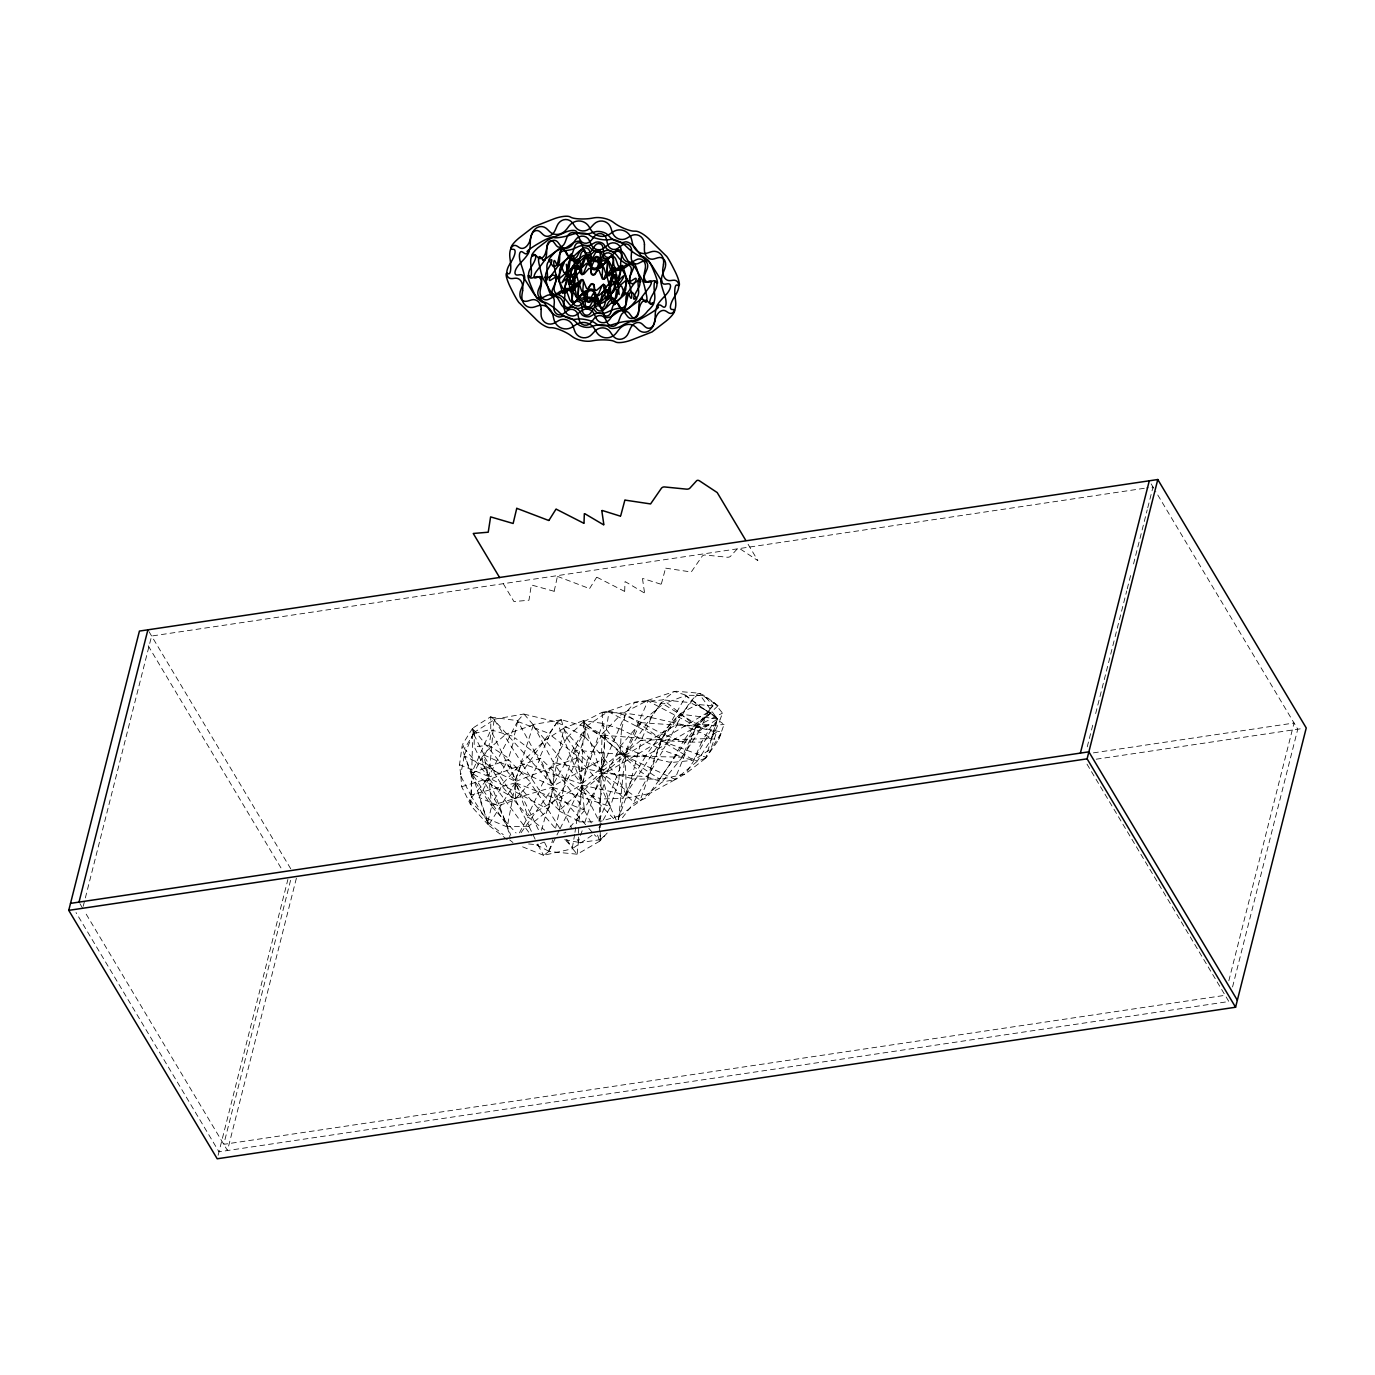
<?xml version="1.0" encoding="UTF-8"?>
<svg xmlns="http://www.w3.org/2000/svg" width="1375" height="1375" viewBox="0 0 1375 1375"><rect width="100%" height="100%" fill="white"/><g stroke="black" fill="none" stroke-linecap="round" stroke-linejoin="round"><path stroke-width="0.75" stroke-dasharray="5 3.75" d="M600.669 771.409L585.337 727.444L552.939 784.936L518.409 722.288L516.828 722.752L489.38 775.328L487.953 774.727L474.152 746.642L474.289 733.58M515.436 798.669L515.659 782.873L527.794 815.805L528.825 816.045L579.631 785.795C584.066 781.722 579.167 794.561 582.708 790.9L624.525 756.13L645.58 756.113L694.994 727.358L712.147 724.848L702.453 740.764A2.544 2.217 -47.1 0 1 700.202 742.122L682.825 742.122L672.066 760.805A2.544 2.217 -31.6 0 1 669.127 762.111L645.494 756.508L632.139 778.542L607.406 772.337M600.153 822.663L600.291 839.197M600.188 820.566L601.184 773.953L602.852 774.005L640.234 800.095L661.564 740.953L705.925 757.281L717.355 719.108L682.773 741.847L695.062 724.917A2.544 2.406 -57.2 0 1 697.348 723.783L712.147 724.848M578.325 842.05L578.772 826.152M471.058 794.767L471.711 773.317M470.714 804.598L471.023 796.228M584.873 736.312L585.217 726.808M604.106 757.814L604.811 738.65M624.68 591.233L625.023 581.711M599.002 821.253L599.861 799.339M618.956 779.487L620.108 753.638M471.041 794.991L471.952 777.769M620.159 752.469L621.431 730.039M578.961 820.823L581.419 792.688M618.544 819.723L624.852 757.281L626.759 756.92L674.833 779.23L695.355 728.922A3.059 2.819 50.6 0 1 698.448 727.272L721.72 732.084L717.973 740.781L705.822 758.003L721.72 732.084M577.173 853.978L578.273 842.978M460.694 774.452L459.525 764.689L462.103 745.8L464.252 754.961M574.681 834.367L572.395 847.395L564.283 838.887M574.973 832.288L582.072 785.864L615.467 820.462M474.203 732.823L464.458 748.825L487.42 775.122L489.225 774.623L493.848 721.428L494.828 720.792L552.423 784.833L563.664 729.145L600.497 770.911L608.902 711.923L661.427 739.183L695.234 696.936A3.816 3.025 -38.4 0 1 700.941 696.248L717.32 718.833L686.022 695.87L661.22 739.166L625.573 713.831L600.291 771.702L553.455 762.627M599.466 782.306L603.969 758.966M548.487 808.93L552.87 787.531M517.602 721.6L514.095 736.587L491.58 730.022L489.07 745.405L474.152 746.642M554.194 591.164L557.408 576.503M619.369 815.581L622.978 799.047M555.603 828.162L559.298 811.491M464.2 756.13L460.762 774.452M487.97 821.459L491.477 806.867M626.845 794.922L634.459 767.112L647.659 776.72L661.977 752.022A2.544 2.423 70.9 0 1 664.933 750.956L682.103 757.144L697.692 733.562A2.544 2.2 -59.4 0 1 700.803 732.514L711.683 738.409L719.641 721.256L724.058 724.505L718.695 739.458L711.631 738.891L698.414 759.55A2.544 2.062 -54 0 1 695.888 760.753L681.966 757.608L663.506 780.295A2.544 1.598 -44.4 0 1 660.791 781.464L647.659 777.202L633.841 802.089L626.828 795.781M460.9 776.548L461.708 786.723L470.594 804.702M83.239 906.245L84.82 900.006M85.353 897.927L151.611 636.023L1144.516 488.262M218.109 1155.292L287.891 879.484M290.572 880.327L223.764 1144.327L1225.142 995.311M296.381 878.23L227.477 1150.531L84.494 911.316M1087.247 746.848L1088.828 740.609M1089.361 738.53L1093.039 723.972M1095.669 713.573L1114.609 638.756M1115.125 636.677L1126.709 590.941M1127.225 588.861L1130.903 574.303M1133.55 563.922L1147.214 509.867M1147.747 507.788L1153.006 487.008L1146.63 487.953M1228.838 980.77L1294.047 723.009L1092.506 753.002M1232.55 986.975L1297.759 729.214L1156.994 493.677M634.666 766.03L641.369 740.42M541.509 830.277L553.248 788.184L587.452 826.788M621.552 729.042L625.694 713.487M661.358 583.945L665.5 568.408M600.067 798.119L607.269 772.578M474.306 733.459L490.737 729.472L490.806 717.32M582.141 830.758L578.411 841.5L575.867 837.341M584.736 822.731L600.875 773.609L623.27 797.947L660.911 741.091L663.094 740.025L711.253 738.478L717.389 719.022L695.595 756.852A3.816 3.592 -61.4 0 1 690.491 758.312L661.341 740.833M640.75 740.386L602.68 770.962C596.595 776.394 608.85 755.167 602.491 759.206L553.369 785.898L553.162 762.781L539.241 790.144L521.675 763.572L514.852 781.103L464.819 756.095M618.733 780.88L610.483 806.3M549.055 850.953L552.819 839.661M716.547 732.222L702.642 741.434A2.544 1.512 -45.1 0 0 701.181 743.119L694.392 758.536A2.544 1.822 -36.3 0 1 691.797 760.427L672.753 762.369A2.544 1.581 -28.8 0 0 670.106 763.95L659.656 779.092L694.616 728.939A3.059 2.252 -45 0 1 698.036 727.341L716.547 732.222L711.408 747.605A2.544 1.341 -46.1 0 1 709.689 749.719L694.289 759.894L685.833 773.489L675.091 779.694L696.884 761.612L705.788 758.038M578.033 756.267L584.667 737.138M618.114 819.431L626.673 795.816M708.847 711.184L713.608 703.003A2.544 0.945 72.5 0 1 714.673 703.278L722.494 713.109L719.881 720.259L709.105 711.941M599.861 841.036L600.462 839.455M661.272 740.936L647.384 776.772L601.408 773.214L610.019 806.163M651.286 717.819L641.541 739.441L621.827 729.747M565.297 778.783L574.853 750.252M632.173 779.212L623.064 798.411L600.084 798.978M708.348 712.147L699.961 729.455A2.544 2.338 7.3 0 1 696.695 730.606L677.823 723.852L695.286 726.275A3.059 0.928 -27.5 0 0 697.95 725.536L722.494 713.109M559.178 830.517L549.398 850.042L548.144 849.819L544.363 842.016M560.123 828.609L581.35 785.95L599.036 821.013L624.473 757.006L626.931 755.941L681.691 757.212L695.647 727.959A3.059 1.873 -3.5 0 1 698.397 726.481L724.058 724.505M507.341 827.028L487.712 818.761A2.544 1.358 54.3 0 1 485.736 816.406L479.153 797.517L488.83 778.834L510.83 835.381M599.002 782.547L578.05 757.47L565.658 783.252L540.461 758.227L490.377 776.548L488.641 775.878L481.903 759.636L489.603 745.886L508.647 758.209L514.697 737.67L539.963 757.006L549.794 734.422L577.792 756.473M519.423 832.855L527.794 817.197M464.527 754.737L473.155 733.734M599.002 827.716L610.036 807.486M554.142 591.284L531.334 584.942L528.962 600.222L513.958 601.562L501.858 581.316M472.398 728.578L462.602 744.27L464.458 748.825M589.652 588.448L596.578 577.397M549.845 733.528L556.772 722.477M521.073 832.717L552.647 788.202L571.433 827.63M557.459 576.4L589.462 588.569M517.653 721.48L549.656 733.666M622.428 817.781L632.569 804.444C637.467 799.803 646.336 800.611 650.066 793.306L675.108 779.625L663.231 781.773A2.544 1.1 -38.6 0 0 660.962 782.977L640.131 800.834M578.823 821.133L559.556 811.181M575.197 749.203L587.606 725.794L601.477 734.525L620.314 715.189A2.544 2.355 -24.8 0 1 623.15 714.656L640.75 722.305L661.839 705.169A2.544 2.269 7.1 0 1 664.933 705.031L678.219 713.144A2.544 2.2 10.8 0 0 681.02 713.247L695.75 705.186A2.544 2.269 18.3 0 1 698.552 705.358L710.566 713.436L697.469 725.106A3.059 1.152 -10.8 0 1 693.241 726.241L641.128 722.666L659.948 732.634A2.544 2.492 37.5 0 0 663.025 732.153L678.27 715.481A2.544 2.492 42.6 0 1 681.398 715.052L694.495 722.837A2.544 2.458 40.5 0 0 697.228 722.769L710.566 713.436M712.92 705.873L698.483 704.55A2.544 1.495 16.1 0 1 696.266 703.639L685.764 695.441L664.658 703.433A2.544 1.409 -3.5 0 1 661.873 703.605L647.694 700.356L674.489 691.47L686.125 695.252L702.694 695.475A2.544 1.272 17.6 0 1 705.581 696.781L712.92 705.873L697.641 724.316A3.059 2.355 6.5 0 1 693.395 724.848L647.952 700.941L624.13 754.703L583.756 722.786L581.264 782.667L557.614 723.663L556.48 723.267L516.691 779.814M569.938 827.252L584.341 810.7M640.337 722.855L620.916 745.559L602.009 735.127L660.808 739.716L678.064 716.186A3.816 2.183 -11.2 0 1 683.031 714.45L717.252 718.919M515.728 782.839L583.739 809.772L599.122 783.664M518.014 720.569L523.652 714.089M488.366 824.897L472.003 807.022L469.459 799.717L487.42 779.35L489.294 778.8L531.403 835.845M607.183 833.044L600.153 840.727M490.875 717.148L517.808 720.655M566.655 738.237L553.403 761.75M552.905 787.445L609.847 806.403L599.655 783.836M472.261 776.033L483.261 754.875L501.617 784.884L521.28 763.503M581.453 791.398L586.919 761.802L607.423 771.581L620.778 746.195L645.408 756.061L660.498 735.333A2.544 2.441 -41.3 0 1 663.592 734.387L682.825 741.744L661.048 740.352L607.802 771.65L600.892 772.595L559.539 810.305M640.492 722.992L625.058 754.772L660.945 703.261A3.816 3.627 -42.2 0 1 666.394 702.35L694.289 724.831A3.059 2.836 -85.8 0 0 697.83 724.677L718.077 705.719L700.339 693.98A2.544 1.684 33.7 0 0 697.503 693.911L690.766 701.319A2.544 1.238 -9.7 0 1 687.448 702.316L665.38 700.098A2.544 1.65 -18.6 0 0 662.269 701.439L651.458 717.097L625.917 713.264M581.556 792.395L599.827 798.428M619.523 815.856L640.114 800.903M600.72 839.197L607.131 833.405M601.27 770.962L601.992 735.092L586.953 760.873M567.222 737.378L583.189 722.184M705.375 758.416L685.438 773.936L659.433 779.608L649.309 793.581L623.219 798.738M582.038 785.091L626.416 795.059L625.264 756.645L659.622 779.144L632.38 778.972M578.205 842.273L562.77 839.352M651.441 717.612L677.153 723.473L688.548 704.378A2.544 2.32 6.6 0 1 691.78 703.416L708.4 711.322M559.866 828.523L548.453 810.15L529.152 825.791L515.436 799.82L499.675 805.269A2.544 2.011 68.1 0 1 497.286 804.031L484.086 781.653L488.761 777.734L547.852 809.102L566.07 784.42L584.238 809.737M565.142 780.072L559.298 810.167L552.2 787.325L491.614 805.423M640.819 740.334L661.856 739.612L708.83 711.786M548.745 851.52L543.778 855.319L572.516 848.736M619.077 815.942L599.827 821.545M626.416 795.059L619.163 780.656M620.056 753.156L581.883 783.698M579.098 821.872L594.034 821.769M592.041 835.347L572.791 848.323M515.556 779.917L513.734 779.419L474.427 730.452L472.828 730.091L471.728 772.939L489.964 731.964L491.27 731.259L515.556 780.072L533.156 725.639L580.731 782.598L582.502 781.997L602.577 724.127L624.989 754.875L575.386 750.148L581.35 783.08L580.542 783.578L521.452 763.4M473.533 727.616L490.652 716.788M599.638 841.208L577.38 854.116M578.48 842.789L599.723 839.798L594.292 834.694M557.133 722.047L561.189 719.744M608.884 710.978L633.772 702.333L647.797 700.442L623.356 713.006A2.544 1.134 -17.5 0 1 620.177 713.591L608.644 711.167L587.984 725.227M515.333 798.789L530.286 782.788L548.402 809.033M665.723 568.167L691.264 572L702.075 556.342A2.544 1.65 -18.6 0 1 705.186 555.019L727.255 557.236A2.544 1.238 -9.7 0 0 730.572 556.239L737.309 548.831A2.544 1.684 33.7 0 1 740.145 548.9L757.883 560.639L746.883 542.231M563.406 728.475L542.575 741.83M583.791 721.72L601.906 712.456M473.516 732.789L494.209 719.778M483.673 754.841L552.097 785.864L540.203 758.244L529.908 781.464L508.355 759.498L515.35 780.639L516.656 781.069L577.827 757.539M624.852 755.562L677.72 723.714L664.091 748.052A2.544 2.458 50.2 0 1 660.808 749.031L641.833 740.042M538.519 844.267L537.573 844.147M484.086 781.653L498.094 776.067A2.544 2.045 70.1 0 1 500.603 777.116L515.092 798.841L471.934 773.266M471.9 773.042L508.286 759.481L501.016 772.733A2.544 2.252 -65.3 0 1 497.492 773.627L481.903 759.636M540.409 843.545L544.105 842.136M461.708 786.723L488.898 778.216L491.562 805.286M602.422 712.473L625.539 712.955L634.872 702.384L661.495 700.03A2.544 0.877 -16.2 0 0 664.538 698.981L673.63 692.106A2.544 1.066 -9.9 0 1 676.809 691.298L699.325 693.223L704.825 695.784L718.077 705.719M576.847 854.167L549.003 851.486M583 720.741L563.973 728.028M559.23 810.184L539.361 791.312L527.691 815.994L501.738 785.967L491.356 805.544L472.312 777.58M602.319 712.284L608.541 711.081M581.144 791.519L565.469 779.986M602.181 723.319L583.773 720.689M1096.219 759.206L1302.005 728.578M548.694 851.125L535.305 844.25M523.995 714.106L556.927 722.03M528.12 817.008L544.723 830.173M542.541 742.569L521.452 762.592L504.316 735.556L483.484 753.689L473.602 733.923M494.141 719.245L523.738 714.02M528.206 826.272L529.169 826.753M528.172 826.272L507.461 826.53L498.884 807.228A2.544 1.392 54.6 0 0 496.908 805.08L479.153 797.517M660.825 584.169L642.916 578.548M621.087 729.266L603.075 723.628M596.956 577.259L624.37 591.284M557.15 722.339L584.564 736.364M528.602 843.958L537.745 844.817M561.103 719.847L533.139 724.47M584.77 726.413L561.636 719.795M543.486 855.284L520.317 845.9M491.803 806.712L516.038 832.941M504.041 734.766L533.208 724.986M644.102 592.797L625.505 581.797M604.364 737.911L585.698 726.877M459.525 764.689L488.606 776.428L483.588 754.995M487.592 821.528L471.247 796.297M585.148 737.034L603.745 757.866M515.608 782.839L471.144 794.956M620.228 753.088L624.645 755.614M488.056 822.37L503.25 834.659M619.609 752.52L605.327 738.719M461.038 776.497L470.697 795.077M507.203 839.609L489.019 825.498L487.833 822.302M509.712 839.919L512.944 842.531M471.745 775.964L464.613 756.181L471.677 773.094M490.858 716.736L493.866 719.228M708.984 711.838L717.372 718.919M583.619 721.978L587.555 725.33M620.675 753.552L633.978 766.167M575.472 750.234L586.334 760.839M469.459 799.717L485.375 817.111L488.52 824.863M588.827 828.369L592.934 833.113M524.167 714.209L532.847 724.333M554.675 827.664L517.584 784.386L515.831 783.784L538.811 830.483M564.644 778.852L553.73 762.919M572.756 848.787L577.036 854.167M604.467 758.897L618.509 779.522M567.102 738.152L574.716 749.341M566.758 839.489L572.361 848.203M494.347 719.898L503.766 734.542M1151.15 483.897L1155.894 491.838M1086.989 764.139L1228.855 1001.516L218.986 1151.803L76.02 912.57M148.998 631.641L291.981 870.873M148.225 645.786L282.391 870.289M79.939 903.667L83.394 909.477M584.667 810.889L591.473 823.247M537.917 844.955L543.452 855.112M542.798 742.775L552.956 761.63M533.38 725.158L542.231 741.658M529.22 826.839L536.508 842.067M610.448 807.4L616.172 819.93M597.523 835.089L599.741 840.864M472.691 728.441L474.203 732.72M563.75 728.492L566.775 737.516M583.378 720.741L585.166 726.43M561.327 719.95L563.613 727.994M507.427 827.2L510.245 838.423M583.292 720.637L583.498 721.841M642.486 578.703L644.548 592.78M602.68 723.783L604.742 737.859M577.913 757.642L581.745 783.561M472.622 728.372L473.172 732.823M581.952 785.245L584.272 809.583M599.38 826.409L600.411 838.939M602.181 712.645L602.594 723.13M565.83 832.116A2.544 2.148 -38.4 0 1 563.802 833.027M515.23 784.506L507.702 824.433L506.67 825L471.883 773.42L488.314 823.556L489.844 823.212L514.095 784.403L515.866 783.698L515.23 784.506"/><path stroke-width="1.5" d="M583.997 523.153L584.341 513.648M555.964 274.897L556.634 277.905L554.125 266.217A4.245 1.014 82.7 0 1 553.867 261.508A4.245 1.014 82.7 0 1 555.002 261.112L556.823 264.516A4.245 1.547 -83.7 0 0 558.508 264.361A4.245 1.547 -83.7 0 0 559.573 260.219L559.831 253.567A4.245 2.509 -80.1 0 1 561.688 249.287A4.245 2.509 -80.1 0 1 564.489 250.009L566.878 254.633A4.245 2.956 -63.5 0 0 569.886 255.664A4.245 2.956 -63.5 0 0 572.773 252.347L574.819 245.97A4.245 3.627 -57.3 0 1 582.02 244.905L584.048 250.662A4.245 3.816 -27.6 0 0 591.491 250.972L595.1 245.455A4.245 4.091 4.1 0 1 602.903 247.156L603.745 253.653A4.245 3.902 44.4 0 0 610.758 256.489L615.227 252.158A4.245 3.781 79 0 1 621.552 256.18L620.675 262.814A4.245 3.18 86.9 0 0 621.981 267.059A4.245 3.18 86.9 0 0 625.367 267.42L629.802 264.275A4.245 2.767 -75.1 0 1 632.93 264.859A4.245 2.767 -75.1 0 1 632.947 269.552L630.317 275.688A4.245 1.856 -71.5 0 0 629.664 279.916A4.245 1.856 -71.5 0 0 631.434 280.827L634.941 278.575A4.245 1.323 -57.6 0 1 636.144 279.503A4.245 1.323 -57.6 0 1 634.064 283.68C622.703 298.822 634.202 286.017 620.022 298.702A4.245 1.134 -32.3 0 1 616.155 301.056A4.245 1.134 -32.3 0 1 614.127 301.005L614.247 298.822A4.245 1.289 -16.8 0 0 611.6 298.255A4.245 1.289 -16.8 0 0 607.045 299.887L602.852 302.672A4.245 1.994 -5 0 1 598.572 303.669A4.245 1.994 -5 0 1 595.409 302.362L593.966 299.337A4.245 1.753 11.3 0 0 590.408 297.361A4.245 1.753 11.3 0 0 586.163 297.636L583.155 299.681A4.245 2.08 27.3 0 1 579.511 299.509A4.245 2.08 27.3 0 1 576.142 296.845L573.839 292.634A4.245 1.444 40.2 0 0 570.453 289.266A4.245 1.444 40.2 0 0 567.514 288.612L566.225 290.537A4.245 1.358 56 0 1 564.077 289.678A4.245 1.358 56 0 1 561.533 285.914L556.205 274.948M607.114 299.578L608.248 294.989L601.339 301.52A2.114 1.066 -23.8 0 1 599.105 302.706A2.114 1.066 -23.8 0 1 597.678 302.07L597.73 297.808A2.114 1.134 -6.3 0 0 596.08 296.828A2.114 1.134 -6.3 0 0 593.725 297.636L590.356 301.761A2.114 1.306 10.6 0 1 586.386 300.902L585.509 295.831A2.114 1.169 28.3 0 0 583.756 294.13A2.114 1.169 28.3 0 0 581.728 294.302L579.477 298.1A2.114 1.134 46.2 0 1 577.775 298.048A2.114 1.134 46.2 0 1 576.262 296.055C576.125 288.458 571.914 283.577 570.917 291.397C568.786 287.856 568.752 272.353 568.975 284.092M567.909 273.694L567.978 277.956L566.328 264.327L568.837 269.156L570.488 258.534A2.63 1.427 -74.3 0 1 571.794 255.681A2.63 1.427 -74.3 0 1 573.444 256.266L575.214 261.938A2.63 1.736 -59 0 0 577.087 262.745A2.63 1.736 -59 0 0 579.03 260.442L581.075 253.292A2.63 2.148 -49.3 0 1 585.664 252.605L587.039 259.256A2.63 2.286 -23 0 0 591.852 259.463L595.323 253.017A2.63 2.458 6.5 0 1 600.273 254.1L600.548 261.353A2.63 2.338 40.6 0 0 605.086 263.192L609.383 257.795A2.63 2.252 70.6 0 1 613.405 260.356L612.116 267.678A2.63 1.873 82.3 0 0 615.158 270.652L619.506 266.338A2.63 1.598 -81.2 0 1 621.448 266.544A2.63 1.598 -81.2 0 1 621.5 269.672L618.664 276.512A2.63 1.048 -75.2 0 0 618.252 279.434A2.63 1.048 -75.2 0 0 619.386 279.847C634.837 262.866 606.014 306.092 608.248 290.417A2.63 1.014 -19.5 0 0 606.581 289.816A2.63 1.014 -19.5 0 0 603.677 291.105L599.655 294.938A2.63 1.392 -6.3 0 1 596.853 295.797A2.63 1.392 -6.3 0 1 594.825 294.731L594.017 290.692A2.63 1.323 11 0 0 591.817 289.197A2.63 1.323 11 0 0 589.05 289.609L586.145 292.841A2.63 1.444 28.2 0 1 583.722 292.927A2.63 1.444 28.2 0 1 581.608 291.002L579.958 285.914A2.63 1.117 42.5 0 0 577.913 283.542A2.63 1.117 42.5 0 0 575.936 283.353L574.561 286.516A2.63 0.98 58.5 0 1 573.083 286.155A2.63 0.98 58.5 0 1 571.519 283.525L568.03 273.711M573.667 278.094C583.481 260.528 561.791 297.034 574.286 279.417C577.637 281.256 568.356 289.609 572.859 291.414C582.416 277.338 576.984 292.136 578.394 297.412C583.55 293.614 589.033 283.284 586.919 299.853C591.027 305.852 590.752 292.291 595.444 292.634C595.908 303.377 600.617 306.144 602.353 292.6C606.461 287.1 603.591 301.177 607.166 298.323C608.352 295.006 608.833 278.077 610.431 293.03M611.841 280.775L609.366 285.312L615.158 274.605L610.844 279.537L613.783 268.366L612.58 267.455L608.231 273.058L606.856 272.903L607.905 262.986L606.822 261.233L599.895 268.348L598.348 266.87L598.108 257.83L595.581 257.881L591.989 265.478L590.184 266.217L588.998 265.255L588.208 257.658L587.005 256.936L585.355 258.173L581.883 267.506L580.783 267.059L579.597 260.253L578.342 260.511L576.091 271.958L575.094 265.822M560.605 266.114L570.986 254.083L570.006 257.108A3.352 0.877 -32 0 0 571.553 257.314A3.352 0.877 -32 0 0 574.922 255.183L579.167 251.23A3.352 1.53 -21.9 0 1 582.553 249.666A3.352 1.53 -21.9 0 1 584.77 250.405L585.286 253.653A3.352 1.547 -4.8 0 0 587.864 254.873A3.352 1.547 -4.8 0 0 591.508 253.911L595.1 250.834A3.352 1.925 10.8 0 1 598.469 250.336A3.352 1.925 10.8 0 1 601.184 252.158L602.748 256.369A3.352 1.616 27.2 0 0 605.55 258.741A3.352 1.616 27.2 0 0 608.609 258.741L610.913 256.111A3.352 1.65 44.6 0 1 613.439 256.403A3.352 1.65 44.6 0 1 615.845 259.239L617.719 264.533A3.352 1.048 55.7 0 0 619.884 267.867A3.352 1.048 55.7 0 0 621.655 268.4L622.686 265.375L627.206 280.62M624.903 292.72L614.522 304.734L615.502 301.709A3.352 0.877 -32 0 0 613.955 301.52A3.352 0.877 -32 0 0 610.586 303.634L606.358 307.588A3.352 1.53 -21.9 0 1 602.955 309.169A3.352 1.53 -21.9 0 1 600.737 308.43L600.222 305.181A3.352 1.547 -4.8 0 0 597.644 303.944A3.352 1.547 -4.8 0 0 594 304.906L590.408 307.983A3.352 1.925 10.8 0 1 587.056 308.498A3.352 1.925 10.8 0 1 584.323 306.659L582.759 302.448A3.352 1.616 27.2 0 0 579.958 300.077A3.352 1.616 27.2 0 0 576.898 300.077L574.595 302.723A3.352 1.65 44.6 0 1 572.069 302.414A3.352 1.65 44.6 0 1 569.68 299.578L567.789 294.284A3.352 1.048 55.7 0 0 565.623 290.95A3.352 1.048 55.7 0 0 563.87 290.434L562.77 293.425L558.302 278.163M516.725 508.441L513.133 523.48L490.6 516.88L488.228 532.211L473.258 533.483L499.658 577.637M569.078 284.058L570.591 271.047L572.069 276.959A2.114 0.997 -66.9 0 0 573.22 277.32A2.114 0.997 -66.9 0 0 574.441 275.138L575.919 267.85A2.114 1.392 -58.8 0 1 579.081 266.613L580.233 272.886A2.114 1.598 -40.3 0 0 583.894 272.336L586.661 265.495A2.114 1.839 -22.8 0 1 590.666 265.65L591.216 272.645A2.114 1.856 8.3 0 0 595.186 273.522L598.881 267.455A2.114 1.873 40.5 0 1 602.663 268.984L602.095 276.306A2.114 1.684 61.5 0 0 605.309 278.352L609.314 273.23A2.114 1.512 82.1 0 1 611.841 275.705L609.933 282.906A2.114 1.134 -89 0 0 610.173 285.398A2.114 1.134 -89 0 0 611.531 285.57L615.708 280.895L617.633 285.106L617.564 280.913L619.18 294.491L616.67 289.678L615.02 300.3A2.63 1.427 -74.3 0 1 613.714 303.136A2.63 1.427 -74.3 0 1 612.064 302.552L610.294 296.897A2.63 1.736 -59 0 0 608.42 296.089A2.63 1.736 -59 0 0 606.478 298.375L604.433 305.542A2.63 2.148 -49.3 0 1 599.861 306.212L598.469 299.578A2.63 2.286 -23 0 0 593.656 299.372L590.184 305.817A2.63 2.458 6.5 0 1 585.234 304.734L584.977 297.464A2.63 2.338 40.6 0 0 580.439 295.625L576.125 301.039A2.63 2.252 70.6 0 1 572.103 298.478L573.392 291.156A2.63 1.873 82.3 0 0 570.35 288.166L566.002 292.497A2.63 1.598 -81.2 0 1 564.059 292.291A2.63 1.598 -81.2 0 1 564.008 289.145L566.844 282.305A2.63 1.048 -75.2 0 0 567.256 279.4A2.63 1.048 -75.2 0 0 566.122 278.97L561.894 282.734L569.044 270.273L566.517 273.9L577.431 264.636L577.259 268.4A2.63 1.014 -19.5 0 0 578.927 269.019A2.63 1.014 -19.5 0 0 581.831 267.73L585.87 263.88A2.63 1.392 -6.3 0 1 588.672 263.037A2.63 1.392 -6.3 0 1 590.683 264.086L591.491 268.142A2.63 1.323 11 0 0 593.691 269.637A2.63 1.323 11 0 0 596.458 269.225L599.363 265.994A2.63 1.444 28.2 0 1 601.786 265.908A2.63 1.444 28.2 0 1 603.917 267.833L605.55 272.92A2.63 1.117 42.5 0 0 607.595 275.275A2.63 1.117 42.5 0 0 609.572 275.464L610.947 272.302A2.63 0.98 58.5 0 1 612.425 272.662A2.63 0.98 58.5 0 1 613.989 275.292L616.138 282.872L611.841 293.477L615.055 289.111L607.166 299.613M616.447 274.725L614.917 287.788L613.439 281.875A2.114 0.997 -66.9 0 0 612.288 281.514A2.114 0.997 -66.9 0 0 611.067 283.68L609.589 290.967A2.114 1.392 -58.8 0 1 606.427 292.205L605.275 285.948A2.114 1.598 -40.3 0 0 601.614 286.481L598.847 293.339A2.114 1.839 -22.8 0 1 594.842 293.167L594.292 286.172A2.114 1.856 8.3 0 0 590.322 285.312L586.627 291.363A2.114 1.873 40.5 0 1 582.862 289.833L583.43 282.511A2.114 1.684 61.5 0 0 580.216 280.466L576.194 285.605A2.114 1.512 82.1 0 1 573.667 283.13L575.592 275.928A2.114 1.134 -89 0 0 575.334 273.436A2.114 1.134 -89 0 0 573.994 273.247C560.467 290.28 581.316 253.911 570.453 269.741M68.75 910.353L139.425 631.073L1157.784 479.531L1306.25 727.959L1235.575 1007.239L217.216 1158.781L68.75 910.353L1087.109 758.828L1157.784 479.531M79.011 902.103L147.898 629.802M1080.389 753.105L1149.294 480.803M620.675 515.883L624.817 500.328M574.973 265.787L575.575 278.008L576.056 272.834L578.738 283.302L580.061 284.109L581.694 279.589L583 279.709L586.609 288.527L588.053 288.492L591.009 283.955L592.642 283.645L594.155 284.642L594.447 289.936L596.578 290.383L603.539 284.075L603.969 289.3L611.755 280.655M610.672 292.978L610.019 281.016L609.486 286L606.77 275.516L605.447 274.708L603.831 279.228L602.422 279.056L599.019 270.342L597.523 270.291L594.55 274.811L592.763 275.155L591.37 274.175L591.113 268.95L588.93 268.434L584.014 274.02L581.883 274.742L581.539 269.534L573.805 278.163M559.402 282.322L559.642 271.202A3.352 1.238 -84.1 0 1 560.467 267.472A3.352 1.238 -84.1 0 1 561.945 267.609L563.63 272.009A3.352 1.684 -69.9 0 0 565.486 272.405A3.352 1.684 -69.9 0 0 567.256 269.242L568.648 262.488A3.352 2.355 -64 0 1 571.02 259.411A3.352 2.355 -64 0 1 573.564 260.562L575.42 266.045A3.352 2.63 -43.8 0 0 581.023 265.22L583.928 259.033A3.352 3.025 -28.2 0 1 590.15 259.291L591.353 265.65A3.352 3.025 7.7 0 0 597.438 266.973L601.391 261.748A3.352 3.094 44.9 0 1 607.252 264.12L607.166 270.927A3.352 2.767 65 0 0 612.081 274.055L616.361 269.912A3.352 2.527 87.5 0 1 620.28 273.78L618.613 280.466A3.352 1.908 -85.8 0 0 618.973 284.092A3.352 1.908 -85.8 0 0 621.07 284.556L624.817 281.359A3.352 1.478 -71 0 1 626.484 281.892A3.352 1.478 -71 0 1 625.762 285.656L621.431 295.9L624.869 292.686M626.141 276.478L625.866 287.616A3.352 1.238 -84.1 0 1 625.041 291.345A3.352 1.238 -84.1 0 1 623.58 291.208L621.895 286.808A3.352 1.684 -69.9 0 0 620.022 286.412A3.352 1.684 -69.9 0 0 618.252 289.592L616.859 296.33A3.352 2.355 -64 0 1 614.487 299.423A3.352 2.355 -64 0 1 611.944 298.255L610.105 292.772A3.352 2.63 -43.8 0 0 604.484 293.614L601.58 299.802A3.352 3.025 -28.2 0 1 595.358 299.527L594.172 293.167A3.352 3.025 7.7 0 0 588.088 291.844L584.117 297.086A3.352 3.094 44.9 0 1 578.256 294.697L578.359 287.908A3.352 2.767 65 0 0 573.427 284.762L569.164 288.905A3.352 2.527 87.5 0 1 565.228 285.055L566.895 278.369A3.352 1.908 -85.8 0 0 566.552 274.725A3.352 1.908 -85.8 0 0 564.455 274.261L560.691 277.475A3.352 1.478 -71 0 1 559.023 276.925A3.352 1.478 -71 0 1 559.745 273.161L564.111 262.969L560.725 266.097M570.505 269.672L576.761 260.425L582.656 256.145A4.245 1.994 -5 0 1 586.936 255.148A4.245 1.994 -5 0 1 590.116 256.455L591.542 259.48A4.245 1.753 11.3 0 0 595.1 261.456A4.245 1.753 11.3 0 0 599.345 261.181L602.353 259.136A4.245 2.08 27.3 0 1 605.997 259.325A4.245 2.08 27.3 0 1 609.366 261.989L611.669 266.183A4.245 1.444 40.2 0 0 615.055 269.552A4.245 1.444 40.2 0 0 617.994 270.205L619.283 268.297A4.245 1.358 56 0 1 621.448 269.156A4.245 1.358 56 0 1 623.992 272.903L629.355 283.886M548.952 520.369L555.895 509.317M516.777 508.32L548.78 520.506M543.228 260.597L554.881 252.055A6.583 1.427 -30.1 0 1 563.441 248.703L563.784 249.975A6.583 1.461 -14.4 0 0 567.772 250.302A6.583 1.461 -14.4 0 0 574.509 248.377L578.652 246.452A6.583 2.716 -3.9 0 1 589.497 246.898L591.37 249.081A6.583 2.166 11.6 0 0 596.802 251.539A6.583 2.166 11.6 0 0 603.023 251.625L605.997 250.508A6.583 2.836 26.5 0 1 616.223 254.65L618.905 258.07A6.583 1.684 38.1 0 0 624.13 262.625A6.583 1.684 38.1 0 0 628.341 264.069L629.578 263.158A6.583 1.753 53.9 0 1 636.436 269.878C643.861 282.7 643.053 279.967 646.233 294.027A6.583 1.942 78.3 0 1 646.852 300.644A6.583 1.942 78.3 0 1 644.927 301.623L642.881 299.269A6.583 2.647 -87 0 0 638.894 305.542L638.722 311.352A6.583 4.142 -85.9 0 1 636.161 317.384A6.583 4.142 -85.9 0 1 631.761 316.663L629.045 313.053A6.583 4.778 -67.8 0 0 620.469 316.405L618.441 321.87A6.583 5.809 -66.4 0 1 607.716 323.469L605.258 318.673A6.583 6.084 -32.9 0 0 594.412 318.209L590.837 322.764A6.583 6.497 -0.5 0 1 579.202 320.22L577.913 314.6A6.583 6.205 48.9 0 0 567.703 310.458L563.32 313.775A6.583 6.016 89.2 0 1 553.884 307.777L554.331 301.95A6.583 5.105 -88.4 0 0 547.491 295.247L543.228 297.327A6.583 4.52 -68.9 0 1 538.553 296.055A6.583 4.52 -68.9 0 1 538.536 289.472L540.839 284.109A6.583 3.094 -68 0 0 539.189 276.616L535.992 277.819A6.583 2.389 -53 0 1 534.153 276.014A6.583 2.389 -53 0 1 537.281 270.222L545.359 259.514L543.4 260.545M642.263 298.203L640.148 299.32L648.227 288.612A6.583 2.389 -53 0 0 651.372 282.803A6.583 2.389 -53 0 0 649.533 281.016L646.319 282.202A6.583 3.094 -68 0 1 644.686 274.725L646.972 269.363A6.583 4.52 -68.9 0 0 646.972 262.762A6.583 4.52 -68.9 0 0 642.28 261.508L638.017 263.588A6.583 5.105 -88.4 0 1 631.177 256.867L631.623 251.058A6.583 6.016 89.2 0 0 622.205 245.059L617.805 248.359A6.583 6.205 48.9 0 1 607.595 244.217L606.306 238.614A6.583 6.497 -0.5 0 0 594.67 236.07L591.095 240.608A6.583 6.084 -32.9 0 1 580.25 240.144L577.809 235.348A6.583 5.809 -66.4 0 0 567.067 236.947L565.039 242.412A6.583 4.778 -67.8 0 1 556.462 245.764L553.747 242.155A6.583 4.142 -85.9 0 0 549.364 241.433A6.583 4.142 -85.9 0 0 546.803 247.466L546.631 253.292A6.583 2.647 -87 0 1 542.627 259.548L540.581 257.194A6.583 1.942 78.3 0 0 538.656 258.173A6.583 1.942 78.3 0 0 539.275 264.791C542.438 278.798 541.767 276.323 549.072 288.939A6.583 1.753 53.9 0 0 555.93 295.659L557.184 294.748A6.583 1.684 38.1 0 1 561.378 296.209A6.583 1.684 38.1 0 1 566.603 300.747L569.302 304.167A6.583 2.836 26.5 0 0 579.511 308.309L582.502 307.192A6.583 2.166 11.6 0 1 588.723 307.295A6.583 2.166 11.6 0 1 594.138 309.736L596.011 311.919A6.583 2.716 -3.9 0 0 606.856 312.383L610.998 310.458A6.583 1.461 -14.4 0 1 617.736 308.516A6.583 1.461 -14.4 0 1 621.741 308.859L622.067 310.114A6.583 1.427 -30.1 0 0 630.627 306.762L642.297 298.22M577.947 259.359L577.259 263.845L584.169 257.297A2.114 1.066 -23.8 0 1 586.403 256.111A2.114 1.066 -23.8 0 1 587.83 256.747L587.795 261.027A2.114 1.134 -6.3 0 0 589.428 262.006A2.114 1.134 -6.3 0 0 591.8 261.198L595.169 257.056A2.114 1.306 10.6 0 1 599.122 257.933L600.016 262.986A2.114 1.169 28.3 0 0 601.752 264.705A2.114 1.169 28.3 0 0 603.78 264.516L606.031 260.734A2.114 1.134 46.2 0 1 607.75 260.769A2.114 1.134 46.2 0 1 609.245 262.78C609.142 268.761 613.13 276.048 614.642 267.523C616.602 271.047 616.928 286.963 616.567 274.828M625.041 500.105L650.581 503.938L661.392 488.28A2.544 1.65 -18.6 0 1 664.503 486.939L686.572 489.156A2.544 1.238 -9.7 0 0 689.872 488.159L696.627 480.752A2.544 1.684 33.7 0 1 699.462 480.82L717.2 492.559L745.783 540.392M70.52 903.375L1088.88 751.833L1237.345 1000.261M620.211 516.106L602.216 510.469M556.256 509.18L583.688 523.205M603.522 524.769L584.822 513.717M1087.109 758.828L1235.575 1007.239M628.873 280.895L629.303 282.82M628.908 281.067L631.383 292.617A4.245 1.014 82.7 0 1 631.641 297.309A4.245 1.014 82.7 0 1 630.506 297.705L628.684 294.302A4.245 1.547 -83.7 0 0 627 294.456A4.245 1.547 -83.7 0 0 625.934 298.598L625.694 305.267A4.245 2.509 -80.1 0 1 623.837 309.53A4.245 2.509 -80.1 0 1 621.036 308.825L618.63 304.184A4.245 2.956 -63.5 0 0 615.622 303.153A4.245 2.956 -63.5 0 0 612.752 306.488L610.689 312.864A4.245 3.627 -57.3 0 1 603.505 313.93L601.459 308.155A4.245 3.816 -27.6 0 0 594.017 307.845L590.425 313.38A4.245 4.091 4.1 0 1 582.605 311.661L581.78 305.181A4.245 3.902 44.4 0 0 574.75 302.328L570.298 306.677A4.245 3.781 79 0 1 563.973 302.655L564.833 296.02A4.245 3.18 86.9 0 0 563.544 291.775A4.245 3.18 86.9 0 0 560.141 291.397L555.706 294.542A4.245 2.767 -75.1 0 1 552.578 293.958A4.245 2.767 -75.1 0 1 552.561 289.283L555.208 283.147A4.245 1.856 -71.5 0 0 555.861 278.902A4.245 1.856 -71.5 0 0 554.073 277.991L550.584 280.242A4.245 1.323 -57.6 0 1 549.364 279.331A4.245 1.323 -57.6 0 1 551.444 275.155C562.495 260.7 552.303 271.666 565.486 260.116A4.245 1.134 -32.3 0 1 569.353 257.761A4.245 1.134 -32.3 0 1 571.381 257.83L571.261 259.995A4.245 1.289 -16.8 0 0 573.908 260.562A4.245 1.289 -16.8 0 0 578.462 258.93M601.786 510.623L603.866 524.7M541.148 309.358L541.045 314.136A10.106 9.402 -77.2 0 0 554.761 322.867L558.766 320.564A10.106 9.711 56.1 0 1 573.152 326.408L574.664 330.945A10.106 10.072 -17.8 0 0 591.594 334.641L594.894 331.152A10.106 9.522 -40.6 0 1 610.156 331.805L612.734 335.534A10.106 9.092 -78.1 0 0 628.341 333.214L630.214 328.814A10.106 7.597 -73.1 0 1 642.28 324.105L645.03 326.7A10.106 6.703 87.3 0 0 655.136 318.966L655.256 314.188A10.106 4.452 89.2 0 1 660.894 305.37L662.922 306.78A10.106 3.558 73.4 0 0 664.812 295.728L663.317 291.173A10.106 0.911 72.2 0 1 660.997 280.62L661.736 281.188L652.231 265.959A10.106 2.08 51.6 0 0 642.589 256.489L641.438 256.609A10.106 1.65 36 0 1 627.739 247.895L624.972 245.283A10.106 3.695 25.7 0 0 610.586 239.439L607.819 239.817A10.106 2.338 11.8 0 1 590.906 236.122L588.844 234.695A10.106 3.506 -2.7 0 0 573.564 234.042L569.766 235.228A10.106 1.341 -12 0 1 554.159 237.548L553.523 237.033A10.106 1.581 -27.6 0 0 541.458 241.742L537.453 244.062A10.106 1.048 -31.9 0 0 527.364 251.78L528.481 251.659A10.106 1.581 -47.2 0 1 522.844 260.477L519.561 263.983A10.106 4.194 -47.8 0 0 517.67 275.034L520.42 274.673A10.106 5.122 -64 0 1 522.723 285.227L520.884 289.627A10.106 7.253 -61.6 0 0 527.708 301.056L531.506 299.905A10.106 8.095 -82.7 0 1 541.148 309.358M644.462 244.681L644.377 249.477A10.106 8.095 -82.7 0 0 654.019 258.93L657.8 257.778A10.106 7.253 -61.6 0 1 664.641 269.191L662.784 273.608A10.106 5.122 -64 0 0 665.105 284.144L667.837 283.783A10.106 4.194 -47.8 0 1 665.947 294.834L662.664 298.341A10.106 1.581 -47.2 0 0 657.044 307.158L658.161 307.037A10.106 1.048 -31.9 0 1 648.055 314.755L644.067 317.075A10.106 1.581 -27.6 0 1 631.984 321.802L631.348 321.286A10.106 1.341 -12 0 0 615.742 323.606L611.944 324.775A10.106 3.506 -2.7 0 1 596.664 324.139L594.619 322.712A10.106 2.338 11.8 0 0 577.689 319.017L574.922 319.378A10.106 3.695 25.7 0 1 560.536 313.552L557.786 310.939A10.106 1.65 36 0 0 544.07 302.208L542.919 302.328A10.106 2.08 51.6 0 1 533.277 292.875L523.772 277.63L524.511 278.197A10.106 0.911 72.2 0 0 522.191 267.644L520.695 263.106A10.106 3.558 73.4 0 1 522.586 252.055L524.631 253.447A10.106 4.452 89.2 0 0 530.252 244.63L530.372 239.852A10.106 6.703 87.3 0 1 540.478 232.134L543.228 234.713A10.106 7.597 -73.1 0 0 555.294 230.003L557.184 225.603A10.106 9.092 -78.1 0 1 572.791 223.283L575.352 227.013A10.106 9.522 -40.6 0 0 590.614 227.666L593.914 224.177A10.106 10.072 -17.8 0 1 610.844 227.872L612.373 232.427A10.106 9.711 56.1 0 0 626.759 238.253L630.747 235.95A10.106 9.402 -77.2 0 1 644.462 244.681M544.964 277.114L548.487 289.455A5.242 0.963 68 0 0 550.619 294.284A5.242 0.963 68 0 0 552.114 295.522L552.647 293.889A5.242 1.203 52.6 0 1 555.087 295.075A5.242 1.203 52.6 0 1 558.577 299.698L561 304.236A5.242 2.269 42.7 0 0 564.678 308.086A5.242 2.269 42.7 0 0 568.288 308.877L570.573 307.347A5.242 2.062 26.1 0 1 575.042 307.777A5.242 2.062 26.1 0 1 579.425 310.922L581.556 314.256A5.242 2.681 11 0 0 585.664 316.594A5.242 2.681 11 0 0 590.545 316.233L594.223 314.17A5.242 1.959 -3.2 0 1 599.672 313.156A5.242 1.959 -3.2 0 1 603.625 314.566L604.622 316.817A5.242 2.08 -19.8 0 0 607.939 317.539A5.242 2.08 -19.8 0 0 612.906 315.58L617.272 312.52A5.242 0.945 -28.6 0 1 622.377 309.77A5.242 0.945 -28.6 0 1 624.68 309.633C623.511 315.528 643.603 293.219 634.597 299.011A5.242 1.289 -62.8 0 1 633.738 297.808A5.242 1.289 -62.8 0 1 635.594 293.15L638.636 287.788A5.242 2.578 -65.7 0 0 639.822 282.459A5.242 2.578 -65.7 0 0 637.209 281.308L633.462 283.422A5.242 3.163 -81.8 0 1 630.369 282.425A5.242 3.163 -81.8 0 1 629.836 277.355L631.245 271.322A5.242 4.142 -85.2 0 0 629.888 265.856A5.242 4.142 -85.2 0 0 625.316 265.495L620.95 268.641A5.242 4.469 69.8 0 1 613.663 264L613.319 257.864A5.242 5.002 52.7 0 0 604.484 254.272L600.411 258.62A5.242 4.881 6.6 0 1 591.405 256.644L589.669 251.041A5.242 4.898 -37.1 0 0 580.284 250.645L577.328 256.059A5.242 4.28 -48.6 0 1 573.048 259.17A5.242 4.28 -48.6 0 1 569.044 257.297L566.638 252.673A5.242 3.884 -70.8 0 0 562.616 251.144A5.242 3.884 -70.8 0 0 559.212 255.578L557.923 261.628A5.242 2.819 -73.8 0 1 555.448 266.062A5.242 2.819 -73.8 0 1 552.544 265.736L550.378 262.333A5.242 2.217 -89.2 0 0 547.92 262.384A5.242 2.217 -89.2 0 0 546.923 267.747L547.37 273.866A5.242 0.911 87.7 0 1 547.25 278.902A5.242 0.911 87.7 0 1 546.356 279.727L545.05 277.045M640.561 281.634L639.152 279.091A5.242 0.911 87.7 0 0 638.275 279.916A5.242 0.911 87.7 0 0 638.155 284.969L638.602 291.07A5.242 2.217 -89.2 0 1 637.605 296.45A5.242 2.217 -89.2 0 1 635.13 296.502L632.964 293.081A5.242 2.819 -73.8 0 0 630.059 292.772A5.242 2.819 -73.8 0 0 627.602 297.189L626.295 303.239A5.242 3.884 -70.8 0 1 622.909 307.673A5.242 3.884 -70.8 0 1 618.887 306.144L616.464 301.538A5.242 4.28 -48.6 0 0 612.459 299.647A5.242 4.28 -48.6 0 0 608.18 302.775L605.223 308.172A5.242 4.898 -37.1 0 1 595.839 307.777L594.103 302.173A5.242 4.881 6.6 0 0 585.114 300.214L581.041 304.545A5.242 5.002 52.7 0 1 572.189 300.953L571.845 294.834A5.242 4.469 69.8 0 0 564.558 290.194L560.192 293.322A5.242 4.142 -85.2 0 1 555.62 292.978A5.242 4.142 -85.2 0 1 554.263 287.512L555.672 281.48A5.242 3.163 -81.8 0 0 555.156 276.392A5.242 3.163 -81.8 0 0 552.045 275.395L548.298 277.509A5.242 2.578 -65.7 0 1 545.686 276.358A5.242 2.578 -65.7 0 1 546.872 271.03L549.914 265.684A5.242 1.289 -62.8 0 0 551.77 261.009A5.242 1.289 -62.8 0 0 550.911 259.806C542.128 265.323 561.98 243.358 560.828 249.202A5.242 0.945 -28.6 0 0 563.148 249.047A5.242 0.945 -28.6 0 0 568.253 246.297L572.602 243.238A5.242 2.08 -19.8 0 1 577.586 241.295A5.242 2.08 -19.8 0 1 580.886 242L581.9 244.269A5.242 1.959 -3.2 0 0 585.836 245.678A5.242 1.959 -3.2 0 0 591.284 244.664L594.963 242.602A5.242 2.681 11 0 1 599.861 242.223A5.242 2.681 11 0 1 603.969 244.561L606.083 247.895A5.242 2.062 26.1 0 0 610.466 251.058A5.242 2.062 26.1 0 0 614.934 251.487L617.22 249.941A5.242 2.269 42.7 0 1 620.83 250.748A5.242 2.269 42.7 0 1 624.508 254.581L626.931 259.119A5.242 1.203 52.6 0 0 630.42 263.759A5.242 1.203 52.6 0 0 632.861 264.928L633.394 263.295A5.242 0.963 68 0 1 634.889 264.533A5.242 0.963 68 0 1 637.02 269.363L640.561 281.634M548.969 239.353L563.991 232.873A8.198 2.802 -18 0 1 575.987 231.103L577.311 232.478A8.198 2.355 -1.7 0 0 583.275 233.991A8.198 2.355 -1.7 0 0 591.25 233.062L594.688 231.894A8.198 3.73 11.2 0 1 607.681 234.73L610.036 237.17A8.198 2.509 25.1 0 0 616.705 241.295A8.198 2.509 25.1 0 0 623.167 242.498L625.298 241.88A8.198 3.094 41.2 0 1 635.834 248.583L638.378 252.175A8.198 1.238 49.7 0 0 643.792 258.534A8.198 1.238 49.7 0 0 647.195 260.82L647.642 260.15A8.198 1.1 65.6 0 1 652.884 268.933L654.758 273.488A8.198 1.083 69.5 0 1 657.267 281.084A8.198 1.083 69.5 0 1 656.872 283.113A8.198 4.383 -60.3 0 1 654.981 290.606L652.403 294.955A8.198 2.338 -59.8 0 0 650.942 303.445L652.884 302.861A8.198 1.616 -44.4 0 1 653.005 305.009A8.198 1.616 -44.4 0 1 647.745 310.905C639.805 321.509 632.105 318.88 621.517 325.944A8.198 2.802 -18 0 1 609.52 327.731L608.214 326.356A8.198 2.355 -1.7 0 0 602.233 324.844A8.198 2.355 -1.7 0 0 594.258 325.755L590.837 326.941A8.198 3.73 11.2 0 1 577.827 324.087L575.489 321.664A8.198 2.509 25.1 0 0 568.803 317.539A8.198 2.509 25.1 0 0 562.341 316.336L560.209 316.955A8.198 3.094 41.2 0 1 549.673 310.252L547.13 306.642A8.198 1.238 49.7 0 0 541.716 300.3A8.198 1.238 49.7 0 0 538.33 298.014L537.883 298.667A8.198 1.1 65.6 0 1 532.641 289.884L530.75 285.347A8.198 1.083 69.5 0 1 528.241 277.733A8.198 1.083 69.5 0 1 528.636 275.705A8.198 4.383 -60.3 0 1 530.527 268.228L533.122 263.863A8.198 2.338 -59.8 0 0 534.566 255.372L532.623 255.973A8.198 1.616 -44.4 0 1 532.503 253.825A8.198 1.616 -44.4 0 1 537.763 247.913L548.969 239.353M522.62 290.709L522.002 294.628A12.478 10.502 -67.5 0 0 534.566 306.969L537.986 305.8A12.908 11.584 81.6 0 1 552.973 315.339L553.867 319.258A12.478 12.289 89.5 0 0 572.619 326.855L575.919 324.655A12.908 12.547 3.2 0 1 594.43 328.694L596.441 332.062A12.478 12.083 -68.8 0 0 616.361 332.905L618.784 329.725A12.908 11.138 -59.7 0 1 635.834 327.181L638.327 329.639A12.478 9.952 -86.7 0 0 654.053 323.486L655.084 319.67A12.908 7.752 -81.6 0 1 666.136 311.231L668.267 312.623A12.478 6.445 79.9 0 0 675.606 301.142L675.108 297.172A12.908 3.3 81.5 0 1 677.17 285.089L678.27 285.587A12.478 2.509 65.1 0 0 675.263 271.837L673.475 268.263A12.908 1.031 63 0 0 666.016 255.784L650.65 240.694A12.908 4.091 39.6 0 0 635.645 231.155L633.772 231.137A12.478 2.595 24 0 1 615.02 223.523L612.717 221.839A12.908 5.053 11.4 0 0 594.206 217.8L591.198 218.333A12.478 2.389 -0.3 0 1 571.295 217.491L569.852 216.769A12.908 3.644 -16.2 0 0 552.784 219.312L533.5 226.841L519.372 237.772A12.478 3.248 -39.8 0 0 512.033 249.253L513.528 249.322A12.908 4.194 -56.4 0 1 511.448 261.405L509.369 264.808A12.478 7.184 -54.1 0 0 512.394 278.558L515.144 278.231A12.908 8.525 -73.5 0 1 522.62 290.709M663.506 264.189L662.905 268.108A12.908 8.525 -73.5 0 0 670.364 280.603L673.114 280.259A12.478 7.184 -54.1 0 1 676.139 294.009L674.059 297.412A12.908 4.194 -56.4 0 0 671.997 309.495L673.475 309.564A12.478 3.248 -39.8 0 1 666.136 321.062L652.094 331.942L632.723 339.522A12.908 3.644 -16.2 0 1 615.656 342.048L614.23 341.344A12.478 2.389 -0.3 0 0 594.309 340.502L591.302 341.017A12.908 5.053 11.4 0 1 572.808 336.978L570.488 335.294A12.478 2.595 24 0 0 551.736 327.68L549.863 327.68A12.908 4.091 39.6 0 1 534.875 318.123L519.492 303.05A12.908 1.031 63 0 1 512.033 290.555L510.262 286.997A12.478 2.509 65.1 0 1 507.238 273.247L508.337 273.745A12.908 3.3 81.5 0 0 510.4 261.663L509.902 257.692A12.478 6.445 79.9 0 1 517.241 246.194L519.389 247.603A12.908 7.752 -81.6 0 0 530.423 239.164L531.455 235.331A12.478 9.952 -86.7 0 1 547.198 229.178L549.673 231.636A12.908 11.138 -59.7 0 0 566.741 229.109L569.147 225.912A12.478 12.083 -68.8 0 1 589.067 226.755L591.095 230.141A12.908 12.547 3.2 0 0 609.589 234.18L612.889 231.963A12.478 12.289 89.5 0 1 631.641 239.577L632.534 243.478A12.908 11.584 81.6 0 0 647.522 253.017L650.942 251.866A12.478 10.502 -67.5 0 1 663.506 264.189M541.2 285.553L540.22 290.52A8.198 6.703 -77.3 0 0 542.248 298.203A8.198 6.703 -77.3 0 0 549.02 299.166L553.008 297.137A8.198 7.184 74.9 0 1 563.544 303.841L564.231 308.842A8.198 7.975 65.3 0 0 577.38 314.188L581.144 310.973A8.198 7.803 5.4 0 1 594.155 313.827L596.148 318.278A8.198 7.837 -49.4 0 0 610.105 318.88L612.837 314.617A8.198 6.892 -53.5 0 1 624.834 312.83L627.413 316.302A8.198 6.325 -78 0 0 633.583 318.158A8.198 6.325 -78 0 0 638.43 311.988L639.616 307.055A8.198 4.675 -77.4 0 1 647.367 301.125L649.636 303.428A8.198 3.867 85.7 0 0 653.538 302.913A8.198 3.867 85.7 0 0 654.775 295.384L654.259 290.331A8.198 1.753 84.8 0 1 655.72 281.841L656.872 283.113A8.198 4.383 -60.3 0 0 652.867 280.964L649.567 282.047A8.198 5.173 -77.9 0 1 644.308 273.281L645.305 268.297A8.198 6.703 -77.3 0 0 643.259 260.631A8.198 6.703 -77.3 0 0 636.487 259.652L632.517 261.697A8.198 7.184 74.9 0 1 621.981 254.994L621.277 249.975A8.198 7.975 65.3 0 0 608.145 244.647L604.364 247.844A8.198 7.803 5.4 0 1 591.37 245.008L589.359 240.539A8.198 7.837 -49.4 0 0 575.42 239.955L572.67 244.217A8.198 6.892 -53.5 0 1 560.673 246.005L558.113 242.533A8.198 6.325 -78 0 0 551.925 240.659A8.198 6.325 -78 0 0 547.078 246.83L545.909 251.762A8.198 4.675 -77.4 0 1 538.141 257.692L535.872 255.389A8.198 3.867 85.7 0 0 531.97 255.922A8.198 3.867 85.7 0 0 530.733 263.45L531.248 268.486A8.198 1.753 84.8 0 1 529.805 276.977L528.636 275.705A8.198 4.383 -60.3 0 0 532.641 277.853L535.958 276.77A8.198 5.173 -77.9 0 1 541.2 285.553"/></g></svg>
